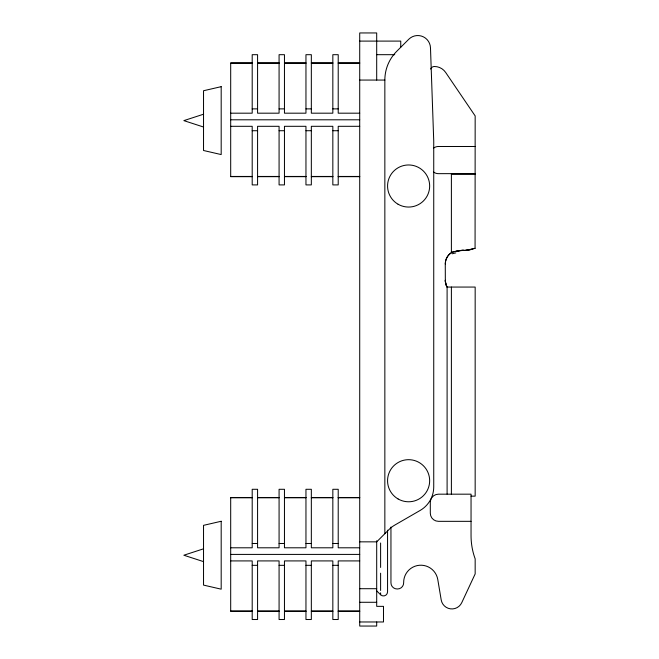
<?xml version="1.0" encoding="UTF-8"?>
<svg xmlns="http://www.w3.org/2000/svg" width="659" height="659" viewBox="0 0 659 659"><rect width="100%" height="100%" fill="white"/><g stroke="black" fill="none" stroke-linecap="round" stroke-linejoin="round"><path stroke-width="0.99" d="M466.177 250.329L475.073 248.295L475.164 115.918L445.657 72.449A13.584 13.584 0 0 0 434.413 66.493A4.078 4.078 0 0 0 430.64 69.047M446.332 285.487L445.336 281.517L445.278 263.971C445.311 259.391 447.758 254.522 451.934 252.479M475.073 248.295L469.323 249.983L463.302 250.486L465.74 250.354M203.532 114.221L183.836 120.622L203.532 127.014M203.532 548.823L183.836 555.224L203.532 561.625M472.215 249.283L465.518 250.371M463.895 250.445L464.373 250.42M359.715 41.097L400.746 41.097L400.746 47.193M376.693 54.681L394.733 54.681M252.199 62.934L230.691 62.934L230.691 176.67L252.199 176.67M257.578 62.934L279.078 62.934M284.457 62.934L305.957 62.934M311.336 62.934L332.836 62.934M338.215 62.934L359.715 62.934M230.691 63.157L252.199 63.157M257.578 63.157L279.078 63.157M284.457 63.157L305.957 63.157M311.336 63.157L332.836 63.157M338.215 63.157L359.715 63.157M359.715 80.06L384.848 80.06A40.743 40.743 0 0 1 396.776 51.254L408.761 39.268A12.727 12.727 0 0 1 430.484 47.827L433.737 140.993L433.737 486.919A27.159 27.159 0 0 1 420.154 510.437L394.733 525.116A27.159 27.159 0 0 0 389.107 529.432L376.693 541.846L359.715 541.846M252.199 108.875L257.578 108.875M279.078 108.875L284.457 108.875M305.957 108.875L311.336 108.875M332.836 108.875L338.215 108.875M230.691 113.183L252.199 113.183L252.199 54.689L257.578 54.689L257.578 113.183L279.078 113.183L279.078 54.689L284.457 54.689L284.457 113.183L305.957 113.183L305.957 54.689L311.336 54.689L311.336 113.183L332.836 113.183L332.836 54.689L338.215 54.689L338.215 113.183L359.715 113.183M230.691 119.798L359.715 119.798M230.691 126.306L252.199 126.306L252.199 184.907L257.578 184.907L257.578 126.306L279.078 126.306L279.078 184.907L284.457 184.907L284.457 126.306L305.957 126.306L305.957 184.907L311.336 184.907L311.336 126.306L332.836 126.306L332.836 184.907L338.215 184.907L338.215 126.306L359.715 126.306M252.199 130.721L257.578 130.721M279.078 130.721L284.457 130.721M305.957 130.721L311.336 130.721M332.836 130.721L338.215 130.721M475.164 146.487L438.449 146.487A8.147 8.147 0 0 0 433.663 148.044M475.164 173.655L438.449 173.655A8.147 8.147 0 0 1 433.663 172.098M451.39 174.264L475.164 174.264M230.691 176.447L252.199 176.447M257.578 176.447L279.078 176.447M284.457 176.447L305.957 176.447M311.336 176.447L332.836 176.447M338.215 176.447L359.715 176.447M257.578 176.67L279.078 176.67M284.457 176.67L305.957 176.67M311.336 176.67L332.836 176.67M338.215 176.67L359.715 176.67M446.571 286.047L447.099 287.06L475.164 287.06L475.164 496.145L471.045 496.145M252.199 497.537L230.691 497.537L230.691 611.272L252.199 611.272M257.578 497.537L279.078 497.537M284.457 497.537L305.957 497.537M311.336 497.537L332.836 497.537M338.215 497.537L359.715 497.537M230.691 497.759L252.199 497.759M257.578 497.759L279.078 497.759M284.457 497.759L305.957 497.759M311.336 497.759L332.836 497.759M338.215 497.759L359.715 497.759M471.045 521.335L438.449 521.335A8.147 8.147 0 0 1 430.302 513.188L430.302 502.323A8.147 8.147 0 0 1 438.449 494.176L471.045 494.176L471.045 535.602A67.91 67.91 0 0 0 475.164 558.873L475.164 573.915L461.753 602.672A10.865 10.865 0 0 1 441.192 599.879L437.782 579.541A17.183 17.183 0 0 0 419.412 565.265A17.183 17.183 0 0 0 403.654 582.383L403.654 582.861A6.112 6.112 0 0 1 397.542 588.973L397.064 588.973A6.112 6.112 0 0 1 390.952 582.861L390.952 527.043M252.199 543.486L257.578 543.486M279.078 543.486L284.457 543.486M305.957 543.486L311.336 543.486M332.836 543.486L338.215 543.486M230.691 547.794L252.199 547.794L252.199 489.291L257.578 489.291L257.578 547.794L279.078 547.794L279.078 489.291L284.457 489.291L284.457 547.794L305.957 547.794L305.957 489.291L311.336 489.291L311.336 547.794L332.836 547.794L332.836 489.291L338.215 489.291L338.215 547.794L359.715 547.794M230.691 554.408L359.715 554.408M230.691 560.916L252.199 560.916L252.199 619.518L257.578 619.518L257.578 560.916L279.078 560.916L279.078 619.518L284.457 619.518L284.457 560.916L305.957 560.916L305.957 619.518L311.336 619.518L311.336 560.916L332.836 560.916L332.836 619.518L338.215 619.518L338.215 560.916L359.715 560.916M252.199 565.331L257.578 565.331M279.078 565.331L284.457 565.331M305.957 565.331L311.336 565.331M332.836 565.331L338.215 565.331M359.715 588.701L376.693 588.701M359.715 602.285L376.693 602.285M230.691 611.05L252.199 611.05M257.578 611.05L279.078 611.05M284.457 611.05L305.957 611.05M311.336 611.05L332.836 611.05M338.215 611.05L359.715 611.05M257.578 611.272L279.078 611.272M284.457 611.272L305.957 611.272M311.336 611.272L332.836 611.272M338.215 611.272L359.715 611.272M359.715 621.972L383.489 621.972L383.489 606.354L376.693 606.354L376.693 540.767M376.693 590.868L380.605 594.772A4.078 4.078 0 0 0 387.558 591.889L387.558 530.165M447.099 494.093L447.099 287.06L445.97 284.54M445.871 284.194L445.278 280.264A13.584 13.584 0 0 0 447.099 287.06M451.39 173.655L451.39 252.628A13.584 13.584 0 0 0 445.278 263.971M451.39 287.06L451.39 494.176M384.848 80.06L384.848 533.699M380.605 543L380.605 567.448M380.605 573.182L380.605 590.464M380.605 592.836L380.605 594.772M376.693 80.06L376.693 32.95L359.715 32.95L359.715 626.05L376.693 626.05L376.693 621.972M456.267 251.392A22.348 7.142 -15.3 0 1 463.994 250.362M452.214 253.781A23.213 6.681 -15.5 0 1 455.822 252.891M221.185 86.667L203.532 90.744L203.532 150.499L221.185 154.568L221.185 86.667M221.185 521.269L203.532 525.347L203.532 585.101L221.185 589.179L221.185 521.269M398.085 498.962A21.055 21.055 0 0 0 429.66 480.732A21.055 21.055 0 0 0 398.085 462.494A21.055 21.055 0 0 0 398.085 498.962M398.085 204.241A21.055 21.055 0 0 0 429.66 186.011A21.055 21.055 0 0 0 398.085 167.781A21.055 21.055 0 0 0 398.085 204.241M463.277 250.198A62.275 62.259 -1.4 0 0 451.341 252.43A62.366 62.358 -1.4 0 1 463.228 250.206"/></g></svg>
